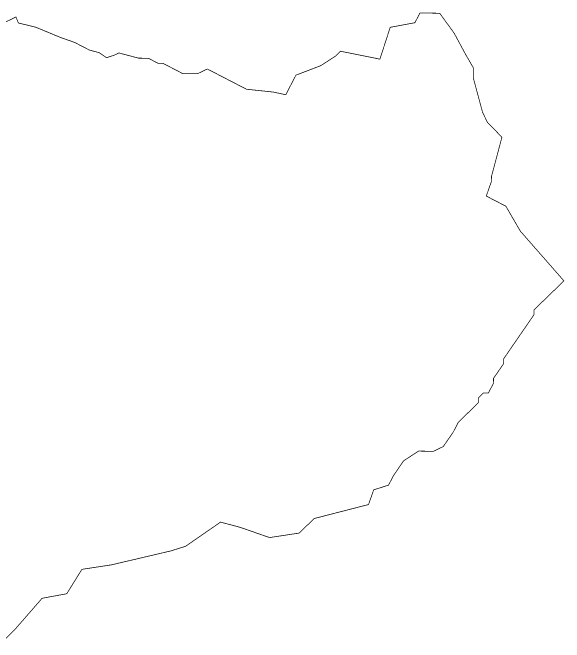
# Model space of a CAD drawing. Header units: metres. Extents: x 301585 to 304705, y 1947505 to 1950554.
# Drawn here: x 303176 to 304705, y 1948294 to 1950041 of the extents above; entities that cross this region are included whole.
import ezdxf

# ---------------------------------------------------------------- set-up
doc = ezdxf.new("R2010")
doc.units = ezdxf.units.M
doc.header["$MEASUREMENT"] = 0

msp = doc.modelspace()

# ---------------------------------------------------------------- linework, layer by layer
at = {"color": 6, "const_width": 2, "flags": 128}
msp.add_lwpolyline([(303157.8, 1950015.3), (303185.3, 1950028.5), (303191.9, 1950011.9), (303239.5, 1950000.4), (303309.6, 1949971.4), (303348.1, 1949957.9), (303388.8, 1949936.8), (303416, 1949929.6), (303436.3, 1949915.7), (303456.8, 1949922.2), (303470.6, 1949928.8), (303525, 1949914.4), (303552.3, 1949914), (303579.4, 1949900), (303593.1, 1949899.8), (303647.2, 1949871.7), (303688.2, 1949871.1), (303715.7, 1949884.3), (303824.1, 1949828.2), (303898.7, 1949820.3), (303933.1, 1949812.9), (303961.2, 1949867.2), (304029.8, 1949893.5), (304071.2, 1949920.2), (304085, 1949933.6), (304193.9, 1949911.6), (304222.5, 1949999.9), (304290.9, 1950012.6), (304305, 1950039.7), (304359.6, 1950038.9), (304399.7, 1949983.7), (304416.4, 1949952.7), (304430.4, 1949926.6), (304453, 1949887.4), (304452.6, 1949860.1), (304478.5, 1949764.1), (304491.8, 1949736.6), (304532.1, 1949695.1), (304503.2, 1949586.3), (304503, 1949572.6), (304488.8, 1949531.9), (304543, 1949503.8), (304583, 1949434.9), (304703.9, 1949296.7), (304620.7, 1949216), (304620.6, 1949202.3), (304536.9, 1949080.7), (304536.7, 1949067), (304508.8, 1949026.4), (304508.6, 1949012.8), (304494.6, 1948985.7), (304480.9, 1948985.9), (304467.1, 1948972.4), (304466.9, 1948958.8), (304411.5, 1948905), (304397.5, 1948877.9), (304369.6, 1948837.3), (304342.1, 1948824.1), (304301.1, 1948824.7), (304259.8, 1948797.9), (304231.9, 1948757.4), (304217.8, 1948730.3), (304176.7, 1948717.2), (304162.4, 1948676.5), (304011.7, 1948637.7), (303970.2, 1948597.4), (303888.1, 1948584.9), (303806.6, 1948613.3), (303752.2, 1948627.8), (303655.6, 1948560.9), (303614.5, 1948547.9), (303450.1, 1948509.3), (303368, 1948496.8), (303326.1, 1948429.2), (303257.6, 1948416.5), (303181.3, 1948328.8), (303146.7, 1948295.2)], dxfattribs=at)

doc.saveas('drawing.dxf')
